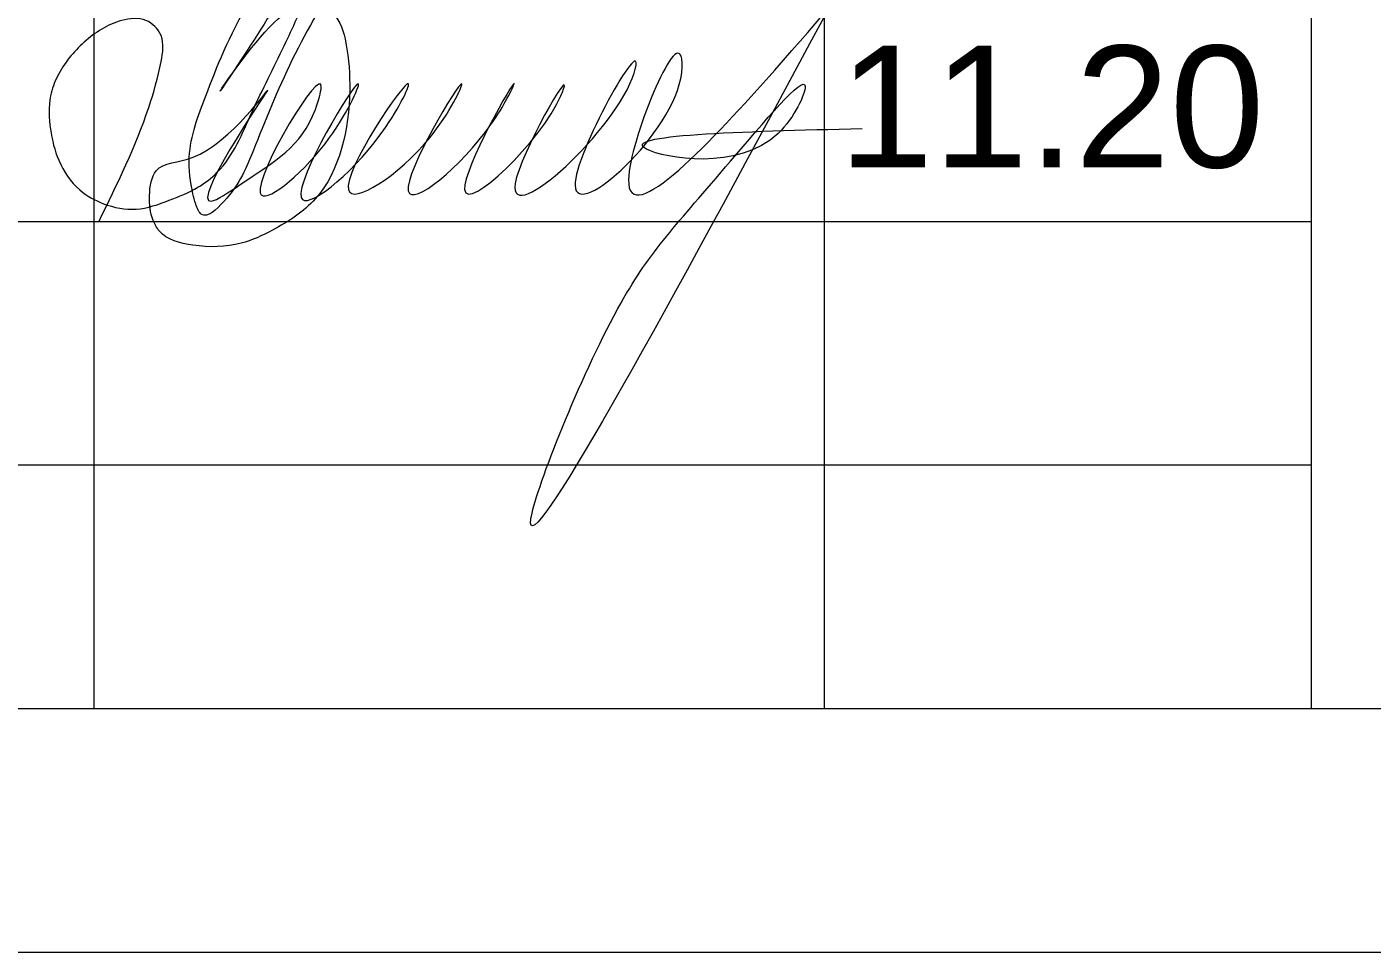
# Model space of a CAD drawing. Header units: metres. Extents: x -163 to 308, y -116 to 9.
# Drawn here: x -22.555 to -19.792, y -24.76 to -22.861 of the extents above; entities that cross this region are included whole.
import ezdxf

# ---------------------------------------------------------------- set-up
doc = ezdxf.new("R2010")
doc.units = ezdxf.units.M
doc.header["$MEASUREMENT"] = 0
doc.layers.add('Level 50', color=7, linetype='Continuous', lineweight=0)
doc.layers.add('Level 63', color=7, linetype='Continuous', lineweight=0)
doc.styles.add('GOST 2.304', font='cs_gost2304.shx')

# ---------------------------------------------------------------- blocks, each defined once
blk = doc.blocks.new('*U281')
at = {"layer": 'Level 50', "color": 7, "linetype": 'Continuous', "lineweight": 0}
blk.add_line((-10.4887, -14.8453), (10.5113, -14.8453), dxfattribs=at)
at = {"layer": 'Level 63', "color": 7, "linetype": 'Continuous', "lineweight": 13}
for p, q in [((-4.4887, -8.8453), (-4.4887, -14.3453)), ((-2.9887, -8.8453), (-2.9887, -14.3453)), ((-1.9887, -8.8453), (-1.9887, -14.3453)), ((-8.4887, -14.3453), (10.0113, -14.3453))]:
    blk.add_line(p, q, dxfattribs=at)
at = {"layer": 'Level 63', "color": 7, "linetype": 'Continuous', "lineweight": 0}
for p, q in [((-8.4887, -13.3453), (-1.9887, -13.3453)), ((-8.4887, -13.8453), (-1.9887, -13.8453))]:
    blk.add_line(p, q, dxfattribs=at)
blk = doc.blocks.new('формат А4')
at = {"layer": 'Level 50', "color": 7, "linetype": 'Continuous', "lineweight": 0}
blk.add_blockref('*U281', (10.4887, -14.8547), dxfattribs=at)

msp = doc.modelspace()

# ---------------------------------------------------------------- linework, layer by layer
at = {"color": 5, "linetype": 'Continuous', "lineweight": 0}
msp.add_spline([(-22.40689314, -23.26060627), (-22.30422774, -23.02578845), (-22.27904438, -22.93180289), (-22.27904438, -22.87859897), (-22.31027172, -22.84737164), (-22.35955199, -22.84737164), (-22.43689826, -22.89202753), (-22.49165078, -22.96181585), (-22.50610245, -23.00220419), (-22.50610245, -23.07082079), (-22.48905496, -23.13444289), (-22.44621807, -23.19514054), (-22.39695612, -23.22358194), (-22.3301935, -23.23472507), (-22.26214134, -23.21649055), (-22.20366523, -23.18989442), (-22.16355819, -23.15889464), (-22.09219441, -23.03528895), (-22.0260005, -22.89922545), (-21.97227503, -22.78879768), (-21.9160456, -22.69140544), (-21.87883214, -22.63924453), (-21.86146808, -22.63459184), (-21.85477459, -22.65957228), (-21.86578663, -22.70066978), (-21.89825947, -22.74550999), (-22.08948645, -23.1139406), (-22.15025445, -23.21919387), (-22.19576876, -23.24547157), (-22.20794216, -23.22438662), (-22.21359548, -23.20328813), (-22.2210876, -23.12781745), (-22.18796396, -23.00419831), (-22.09312187, -22.79750522), (-21.99485971, -22.62731016), (-22.09191343, -22.82462298), (-22.028771, -22.76902988), (-22.15754322, -22.99206991), (-22.05679285, -22.86154575), (-21.98262185, -22.8187231), (-21.926376, -22.83379413), (-21.89957738, -22.89392268), (-21.89166702, -22.99084318), (-21.96244614, -23.21366317), (-22.05021337, -23.27795195), (-22.11477237, -23.30488522), (-22.21397736, -23.30863732), (-22.28275584, -23.27947623), (-22.29527071, -23.25779984), (-22.302827, -23.20718523), (-22.28905911, -23.15580274), (-22.21334361, -23.12821846), (-22.06044124, -22.99124509), (-22.17593505, -23.21847357), (-22.1164768, -23.18414534), (-21.96223947, -23.02990801), (-21.95012041, -22.98467907), (-22.07528774, -23.20147524), (-21.9423224, -23.10048969), (-21.87396522, -22.97757996), (-21.99131995, -23.2106078), (-21.8294529, -23.08301053), (-21.77099518, -22.97757996), (-21.89420117, -23.19515783), (-21.72809028, -23.08915092), (-21.66161202, -22.97757996), (-21.77140582, -23.19743084), (-21.6015332, -23.06093601), (-21.55402209, -22.97757996), (-21.65563862, -23.19423068), (-21.45804708, -23.00218923), (-21.45317687, -22.98997351), (-21.55164511, -23.18228193), (-21.30748661, -22.95532105), (-21.30482139, -22.94537432), (-21.42890519, -23.18583578), (-21.20983485, -22.95522896), (-21.20983485, -22.92628389), (-21.31904374, -23.1741208), (-21.0187889, -22.94926425), (-20.67473012, -22.45618703), (-20.53977514, -22.16566667), (-21.51727511, -23.85874628), (-21.33416255, -23.42676566), (-21.10942745, -23.13617381), (-20.9562854, -22.98303176), (-21.01190287, -23.07936404), (-21.28196816, -23.11173383), (-20.83926901, -23.06916987)], degree=3, dxfattribs=at)

# ---------------------------------------------------------------- block references
at = {"layer": 'Level 50', "color": 7, "linetype": 'Continuous', "lineweight": 0}
msp.add_blockref('формат А4', (-28.41742394, 4.94013829), dxfattribs=at)

# ---------------------------------------------------------------- texts
at = {"color": 7, "linetype": 'Continuous', "lineweight": 30, "insert": (-20.88708255, -22.89917043), "char_height": 0.25, "attachment_point": 1, "line_spacing_factor": 0.72, "style": 'GOST 2.304'}
msp.add_mtext('\\fArial|b0|i0|c204204|p39;11.20', dxfattribs=at)

doc.saveas('drawing.dxf')
